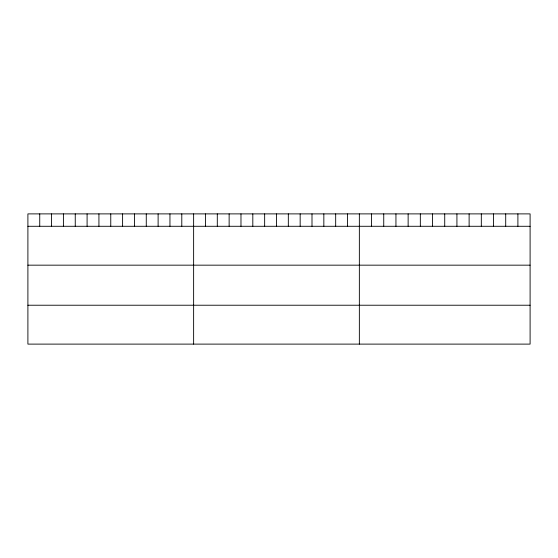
<?xml version="1.0" encoding="UTF-8"?>
<svg xmlns="http://www.w3.org/2000/svg" width="558" height="558" viewBox="0 0 558 558"><rect width="100%" height="100%" fill="white"/><g stroke="black" fill="none" stroke-linecap="round" stroke-linejoin="round"><path stroke-width="0.84" d="M530.1 226.283L530.1 344.112L27.9 344.112L27.9 213.888L530.1 213.888L530.1 226.283L27.9 226.283M27.9 265.162L530.1 265.162M27.9 305.226L530.1 305.226M517.901 213.888L517.901 226.283M505.708 213.888L505.708 226.283M493.509 213.888L493.509 226.283M481.317 213.888L481.317 226.283M469.118 213.888L469.118 226.283M456.925 213.888L456.925 226.283M444.726 213.888L444.726 226.283M432.527 213.888L432.527 226.283M420.334 213.888L420.334 226.283M408.135 213.888L408.135 226.283M395.943 213.888L395.943 226.283M383.744 213.888L383.744 226.283M371.551 213.888L371.551 226.283M359.352 213.888L359.352 344.112M347.515 213.888L347.515 226.283M335.679 213.888L335.679 226.283M323.842 213.888L323.842 226.283M311.999 213.888L311.999 226.283M300.162 213.888L300.162 226.283M288.326 213.888L288.326 226.283M276.489 213.888L276.489 226.283M264.652 213.888L264.652 226.283M252.816 213.888L252.816 226.283M240.979 213.888L240.979 226.283M229.136 213.888L229.136 226.283M217.299 213.888L217.299 226.283M205.463 213.888L205.463 226.283M193.626 213.888L193.626 344.112M181.789 213.888L181.789 226.283M169.953 213.888L169.953 226.283M158.116 213.888L158.116 226.283M146.273 213.888L146.273 226.283M134.436 213.888L134.436 226.283M122.6 213.888L122.6 226.283M110.763 213.888L110.763 226.283M98.926 213.888L98.926 226.283M87.09 213.888L87.09 226.283M75.253 213.888L75.253 226.283M63.41 213.888L63.41 226.283M51.573 213.888L51.573 226.283M39.737 213.888L39.737 226.283"/></g></svg>
